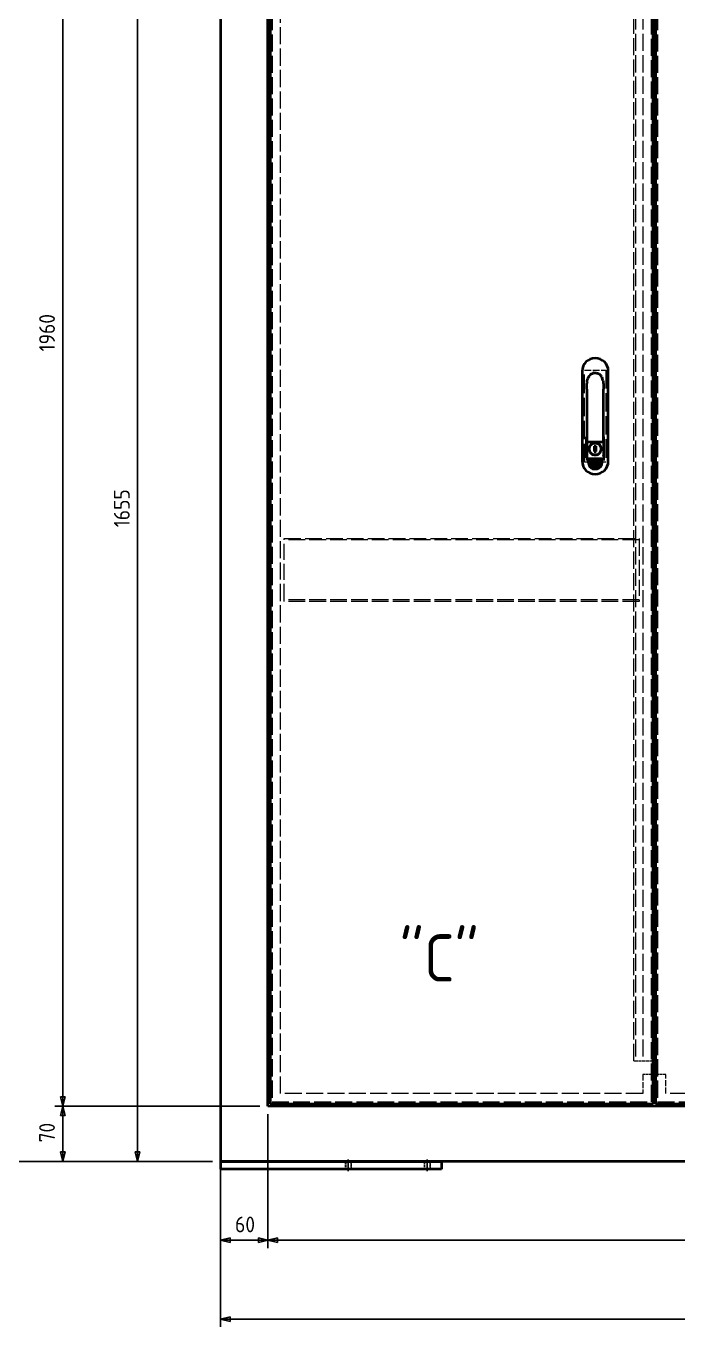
# Model space of a CAD drawing. Header units: millimetres. Extents: x 0 to 8410, y 0 to 5940.
# Drawn here: x 1661 to 2488, y 1426 to 3075 of the extents above; entities that cross this region are included whole.
import ezdxf

# ---------------------------------------------------------------- set-up
doc = ezdxf.new("R2010")
doc.units = ezdxf.units.MM
doc.header["$LTSCALE"] = 10
doc.linetypes.add('CHAIN', pattern=[0.3543, 0.2362, -0.0295, 0.0591, -0.0295])
doc.linetypes.add('DASHED', pattern=[0.2067, 0.1654, -0.0413])
doc.layers.get('0').update_dxf_attribs({"color": 3, "lineweight": 25})
for name, color, linetype, lineweight in [('가려진 것(ISO)', 2, 'DASHED', 18), ('가시적인 것(ISO)', 3, 'Continuous', 40), ('기호(ISO)', 5, 'Continuous', 25), ('중심선(ISO)', 1, 'Continuous', 25), ('치수(ISO)', 2, 'Continuous', 25)]:
    doc.layers.add(name, color=color, linetype=linetype, lineweight=lineweight)
doc.styles.add('문자 텍스트_PSTEK_POSCO', font='isocp.shx')
doc.styles.add('치수 텍스트_PSTEK_POSCO', font='isocp.shx')
doc.dimstyles.new('치수_PSTEK_POSCO', dxfattribs={"dimscale": 10, "dimtxt": 2, "dimasz": 1.2, "dimexe": 1, "dimexo": 1, "dimgap": 1, "dimtad": 1, "dimrnd": 1e-08, "dimdsep": 46, "dimtxsty": '치수 텍스트_PSTEK_POSCO', "dimblk": 'Filled-2', "dimcen": 0.09, "dimdle": 10, "dimclrd": 7, "dimclre": 7, "dimclrt": 2, "dimadec": 1, "dimazin": 2, "dimtfac": 1, "dimtmove": 0, "dimatfit": 3, "dimfxl": 0, "dimtolj": 1, "dimlwd": -1, "dimlwe": -1, "dimarcsym": 0})

# ---------------------------------------------------------------- blocks, each defined once
blk = doc.blocks.new('Filled-2')
at = {"color": 0}
for p, q in [((0, 0), (-1, 0.25)), ((-1, 0.25), (-1, -0.25)), ((-1, 0), (0, 0)), ((-1, -0.25), (0, 0))]:
    blk.add_line(p, q, dxfattribs=at)
at = {"color": 0, "flags": 128}
blk.add_lwpolyline([(-1, -0.25), (0, 0)], dxfattribs=at)
at = {"color": 0}
blk.add_solid([(-1, -0.25), (0, 0), (-1, 0.25), (-1, -0.25)], dxfattribs=at)
blk = doc.blocks.new('*D23')
at = {"layer": 'Defpoints', "color": 0}
for p in [(1968.1, 1705.7), (1908.1, 1635.7), (1968.1, 1535.7)]:
    blk.add_point(p, dxfattribs=at)
at = {"layer": '치수(ISO)', "color": 7}
for p, q in [((1968.1, 1695.7), (1968.1, 1525.7)), ((1908.1, 1625.7), (1908.1, 1525.7)), ((1920.1, 1535.7), (1956.1, 1535.7))]:
    blk.add_line(p, q, dxfattribs=at)
at = {"layer": '치수(ISO)', "color": 7, "xscale": 12.00000047683716, "yscale": 12.00000047683716, "zscale": 12.00000047683716, "rotation": 180}
blk.add_blockref('Filled-2', (1908.1, 1535.7), dxfattribs=at)
at = {"layer": '치수(ISO)', "color": 7, "xscale": 12.00000047683716, "yscale": 12.00000047683716, "zscale": 12.00000047683716}
blk.add_blockref('Filled-2', (1968.1, 1535.7), dxfattribs=at)
at = {"layer": '치수(ISO)', "color": 2, "insert": (1926.5, 1555.7), "char_height": 20, "attachment_point": 4, "style": '치수 텍스트_PSTEK_POSCO'}
blk.add_mtext('\\A1;60', dxfattribs=at)
blk = doc.blocks.new('*D24')
at = {"layer": 'Defpoints', "color": 0}
for p in [(1968.1, 1705.7), (3148.1, 1705.7), (1968.1, 1535.7)]:
    blk.add_point(p, dxfattribs=at)
at = {"layer": '치수(ISO)', "color": 7}
for p, q in [((1968.1, 1695.7), (1968.1, 1525.7)), ((3148.1, 1695.7), (3148.1, 1525.7)), ((3136.1, 1535.7), (1980.1, 1535.7))]:
    blk.add_line(p, q, dxfattribs=at)
at = {"layer": '치수(ISO)', "color": 7, "xscale": 12.00000047683716, "yscale": 12.00000047683716, "zscale": 12.00000047683716, "rotation": 180}
blk.add_blockref('Filled-2', (1968.1, 1535.7), dxfattribs=at)
at = {"layer": '치수(ISO)', "color": 7, "xscale": 12.00000047683716, "yscale": 12.00000047683716, "zscale": 12.00000047683716}
blk.add_blockref('Filled-2', (3148.1, 1535.7), dxfattribs=at)
at = {"layer": '치수(ISO)', "color": 2, "insert": (2537.1, 1555.7), "char_height": 20, "attachment_point": 4, "style": '치수 텍스트_PSTEK_POSCO'}
blk.add_mtext('\\A1;1180', dxfattribs=at)
blk = doc.blocks.new('*D25')
at = {"layer": 'Defpoints', "color": 0}
for p in [(1908.1, 1635.7), (3208.1, 1635.7), (1908.1, 1435.7)]:
    blk.add_point(p, dxfattribs=at)
at = {"layer": '치수(ISO)', "color": 7}
for p, q in [((1908.1, 1625.7), (1908.1, 1425.7)), ((3208.1, 1625.7), (3208.1, 1425.7)), ((3196.1, 1435.7), (1920.1, 1435.7))]:
    blk.add_line(p, q, dxfattribs=at)
at = {"layer": '치수(ISO)', "color": 7, "xscale": 12.00000047683716, "yscale": 12.00000047683716, "zscale": 12.00000047683716, "rotation": 180}
blk.add_blockref('Filled-2', (1908.1, 1435.7), dxfattribs=at)
at = {"layer": '치수(ISO)', "color": 7, "xscale": 12.00000047683716, "yscale": 12.00000047683716, "zscale": 12.00000047683716}
blk.add_blockref('Filled-2', (3208.1, 1435.7), dxfattribs=at)
at = {"layer": '치수(ISO)', "color": 2, "insert": (2535.1, 1455.7), "char_height": 20, "attachment_point": 4, "style": '치수 텍스트_PSTEK_POSCO'}
blk.add_mtext('\\A1;1300', dxfattribs=at)
blk = doc.blocks.new('*D26')
at = {"layer": 'Defpoints', "color": 0}
for p in [(1708.1, 1705.7), (1968.1, 1705.7), (1908.1, 1635.7)]:
    blk.add_point(p, dxfattribs=at)
at = {"layer": '치수(ISO)', "color": 7}
for p, q in [((1958.1, 1705.7), (1698.1, 1705.7)), ((1708.1, 1647.7), (1708.1, 1693.7)), ((1898.1, 1635.7), (1698.1, 1635.7))]:
    blk.add_line(p, q, dxfattribs=at)
at = {"layer": '치수(ISO)', "color": 7, "xscale": 12.00000047683716, "yscale": 12.00000047683716, "zscale": 12.00000047683716}
for p, rotation in [((1708.1, 1705.7), 90), ((1708.1, 1635.7), 270)]:
    blk.add_blockref('Filled-2', p, dxfattribs=dict(at, rotation=rotation))
at = {"layer": '치수(ISO)', "color": 2, "insert": (1688.1, 1659.7), "char_height": 20, "attachment_point": 4, "rotation": 90, "style": '치수 텍스트_PSTEK_POSCO'}
blk.add_mtext('\\A1;70', dxfattribs=at)
blk = doc.blocks.new('*D27')
at = {"layer": 'Defpoints', "color": 0}
for p in [(1708.1, 3665.7), (1968.1, 3665.7), (1968.1, 1705.7)]:
    blk.add_point(p, dxfattribs=at)
at = {"layer": '치수(ISO)', "color": 7}
for p, q in [((1958.1, 3665.7), (1698.1, 3665.7)), ((1708.1, 1717.7), (1708.1, 3653.7)), ((1958.1, 1705.7), (1698.1, 1705.7))]:
    blk.add_line(p, q, dxfattribs=at)
at = {"layer": '치수(ISO)', "color": 7, "xscale": 12.00000047683716, "yscale": 12.00000047683716, "zscale": 12.00000047683716}
for p, rotation in [((1708.1, 3665.7), 90), ((1708.1, 1705.7), 270)]:
    blk.add_blockref('Filled-2', p, dxfattribs=dict(at, rotation=rotation))
at = {"layer": '치수(ISO)', "color": 2, "insert": (1688.1, 2662.7), "char_height": 20, "attachment_point": 4, "rotation": 90, "style": '치수 텍스트_PSTEK_POSCO'}
blk.add_mtext('\\A1;1960', dxfattribs=at)
blk = doc.blocks.new('*D28')
at = {"layer": 'Defpoints', "color": 0}
for p in [(1908.1, 3735.7), (1608.1, 1635.7), (1908.1, 1635.7)]:
    blk.add_point(p, dxfattribs=at)
at = {"layer": '치수(ISO)', "color": 7}
for p, q in [((1898.1, 3735.7), (1598.1, 3735.7)), ((1608.1, 3723.7), (1608.1, 1647.7)), ((1898.1, 1635.7), (1598.1, 1635.7))]:
    blk.add_line(p, q, dxfattribs=at)
at = {"layer": '치수(ISO)', "color": 7, "xscale": 12.00000047683716, "yscale": 12.00000047683716, "zscale": 12.00000047683716}
for p, rotation in [((1608.1, 3735.7), 90), ((1608.1, 1635.7), 270)]:
    blk.add_blockref('Filled-2', p, dxfattribs=dict(at, rotation=rotation))
at = {"layer": '치수(ISO)', "color": 2, "insert": (1588.1, 2662.4), "char_height": 20, "attachment_point": 4, "rotation": 90, "style": '치수 텍스트_PSTEK_POSCO'}
blk.add_mtext('\\A1;2100', dxfattribs=at)
blk = doc.blocks.new('*D75')
at = {"layer": 'Defpoints', "color": 0}
for p in [(1802.9, 3290.7), (2094.6, 3290.7), (1908.1, 1635.7)]:
    blk.add_point(p, dxfattribs=at)
at = {"layer": '치수(ISO)', "color": 7}
for p, q in [((2084.6, 3290.7), (1792.9, 3290.7)), ((1802.9, 1647.7), (1802.9, 3278.7)), ((1898.1, 1635.7), (1792.9, 1635.7))]:
    blk.add_line(p, q, dxfattribs=at)
at = {"layer": '치수(ISO)', "color": 7, "xscale": 12.00000047683716, "yscale": 12.00000047683716, "zscale": 12.00000047683716}
for p, rotation in [((1802.9, 3290.7), 90), ((1802.9, 1635.7), 270)]:
    blk.add_blockref('Filled-2', p, dxfattribs=dict(at, rotation=rotation))
at = {"layer": '치수(ISO)', "color": 2, "insert": (1782.9, 2439.8), "char_height": 20, "attachment_point": 4, "rotation": 90, "style": '치수 텍스트_PSTEK_POSCO'}
blk.add_mtext('\\A1;1655', dxfattribs=at)

msp = doc.modelspace()

# ---------------------------------------------------------------- linework, layer by layer
at = {"layer": '가려진 것(ISO)', "ltscale": 13.098694}
for p, q in [((1973.4107, 3660.3931), (1973.4107, 1710.9931)), ((2454.3107, 1710.9931), (2454.3107, 3660.3931)), ((2461.9107, 3660.3931), (2461.9107, 1710.9931))]:
    msp.add_line(p, q, dxfattribs=at)
at = {"layer": '가려진 것(ISO)', "ltscale": 13.137363}
msp.add_line((1984.1107, 1721.6931), (1984.1107, 3649.6931), dxfattribs=at)
at = {"layer": '가려진 것(ISO)', "ltscale": 13.126441}
for p, q in [((2431.9107, 1763.1931), (2431.9107, 3608.1931)), ((2434.2107, 3608.1931), (2434.2107, 1763.1931)), ((2443.6107, 3608.1931), (2443.6107, 1763.1931))]:
    msp.add_line(p, q, dxfattribs=at)
at = {"layer": '가려진 것(ISO)', "ltscale": 14.150944}
for p, q in [((2369.6107, 2522.1931), (2369.6107, 2639.1931)), ((2396.6107, 2639.1931), (2396.6107, 2522.1931))]:
    msp.add_line(p, q, dxfattribs=at)
at = {"layer": '가려진 것(ISO)', "ltscale": 5.142581}
for p, q in [((2369.6107, 2639.1931), (2396.6107, 2639.1931)), ((2396.6107, 2522.1931), (2369.6107, 2522.1931))]:
    msp.add_line(p, q, dxfattribs=at)
at = {"layer": '가려진 것(ISO)', "ltscale": 12.806284}
for p, q in [((1988.8607, 2425.6931), (2438.8607, 2425.6931)), ((2438.8607, 2423.6931), (1988.8607, 2423.6931)), ((2438.8607, 2347.6931), (1988.8607, 2347.6931)), ((2438.8607, 2345.6931), (1988.8607, 2345.6931))]:
    msp.add_line(p, q, dxfattribs=at)
at = {"layer": '가려진 것(ISO)', "ltscale": 0.380839}
for p, q in [((1988.8607, 2423.6931), (1988.8607, 2425.6931)), ((2438.8607, 2425.6931), (2438.8607, 2423.6931)), ((1988.8607, 2345.6931), (1988.8607, 2347.6931)), ((2438.8607, 2347.6931), (2438.8607, 2345.6931))]:
    msp.add_line(p, q, dxfattribs=at)
at = {"layer": '가려진 것(ISO)', "ltscale": 12.256087}
for p, q in [((1988.8607, 2347.6931), (1988.8607, 2423.6931)), ((2438.8607, 2423.6931), (2438.8607, 2347.6931))]:
    msp.add_line(p, q, dxfattribs=at)
at = {"layer": '가려진 것(ISO)', "ltscale": 0.43798}
for p, q in [((2431.9107, 1763.1931), (2434.2107, 1763.1931)), ((2456.6107, 1763.1931), (2454.3107, 1763.1931)), ((2461.9107, 1763.1931), (2459.6107, 1763.1931)), ((2454.3107, 1745.6931), (2456.6107, 1745.6931)), ((2459.6107, 1745.6931), (2461.9107, 1745.6931))]:
    msp.add_line(p, q, dxfattribs=at)
at = {"layer": '가려진 것(ISO)', "ltscale": 1.790315}
msp.add_line((2434.2107, 1763.1931), (2443.6107, 1763.1931), dxfattribs=at)
at = {"layer": '가려진 것(ISO)', "ltscale": 2.037925}
for p, q in [((2443.6107, 1763.1931), (2454.3107, 1763.1931)), ((2454.3107, 1745.6931), (2443.6107, 1745.6931)), ((2472.6107, 1745.6931), (2461.9107, 1745.6931))]:
    msp.add_line(p, q, dxfattribs=at)
at = {"layer": '가려진 것(ISO)', "ltscale": 4.571172}
for p, q in [((2443.6107, 1745.6931), (2443.6107, 1721.6931)), ((2472.6107, 1721.6931), (2472.6107, 1745.6931))]:
    msp.add_line(p, q, dxfattribs=at)
at = {"layer": '가려진 것(ISO)', "ltscale": 13.076638}
msp.add_line((2443.6107, 1721.6931), (1984.1107, 1721.6931), dxfattribs=at)
at = {"layer": '가려진 것(ISO)', "ltscale": 13.294227}
msp.add_line((3132.1107, 1721.6931), (2472.6107, 1721.6931), dxfattribs=at)
at = {"layer": '가려진 것(ISO)', "ltscale": 12.925335}
msp.add_line((1973.4107, 1710.9931), (2454.3107, 1710.9931), dxfattribs=at)
at = {"layer": '가려진 것(ISO)', "ltscale": 13.176584}
msp.add_line((2461.9107, 1710.9931), (3142.8107, 1710.9931), dxfattribs=at)
at = {"layer": '가려진 것(ISO)', "ltscale": 1.904597}
for p, q in [((2066.1107, 1635.6931), (2066.1107, 1625.6931)), ((2066.7872, 1635.6931), (2066.7872, 1625.6931)), ((2073.4342, 1635.6931), (2073.4342, 1625.6931)), ((2074.1107, 1625.6931), (2074.1107, 1635.6931)), ((2166.1107, 1635.6931), (2166.1107, 1625.6931)), ((2166.7872, 1635.6931), (2166.7872, 1625.6931)), ((2173.4342, 1635.6931), (2173.4342, 1625.6931)), ((2174.1107, 1625.6931), (2174.1107, 1635.6931))]:
    msp.add_line(p, q, dxfattribs=at)
at = {"layer": '가시적인 것(ISO)'}
for p, q in [((1908.1107, 3735.6931), (1908.1107, 1635.6931)), ((1968.1107, 1705.6931), (1968.1107, 3665.6931)), ((1971.1107, 3662.6931), (1971.1107, 1708.6931)), ((2456.6107, 1708.6931), (2456.6107, 3662.6931)), ((2459.6107, 3662.6931), (2459.6107, 1708.6931)), ((2366.5107, 2637.6931), (2366.5107, 2523.6931)), ((2399.7107, 2523.6931), (2399.7107, 2637.6931)), ((2372.6107, 2614.8931), (2372.6107, 2621.1477)), ((2372.6107, 2614.8931), (2372.6107, 2549.6931)), ((2393.6107, 2621.1477), (2393.6107, 2614.8931)), ((2393.6107, 2549.6931), (2393.6107, 2614.8931)), ((2372.4243, 2554.7263), (2372.2583, 2554.6931)), ((2372.2583, 2527.8941), (2372.2583, 2554.6931)), ((2372.2583, 2548.1931), (2374.1107, 2548.1931)), ((2372.2583, 2548.1477), (2373.1109, 2548.1477)), ((2372.6107, 2547.6478), (2372.6107, 2530.7633)), ((2374.1107, 2548.1931), (2374.5562, 2548.1931)), ((2374.5562, 2548.1931), (2391.6652, 2548.1931)), ((2376.0396, 2541.6931), (2375.775, 2541.6931)), ((2380.6107, 2546.5288), (2380.6107, 2546.2641)), ((2381.8107, 2542.6931), (2381.8107, 2535.6931)), ((2384.4107, 2542.6931), (2381.8107, 2542.6931)), ((2384.4107, 2535.6931), (2384.4107, 2542.6931)), ((2385.6107, 2546.2641), (2385.6107, 2546.5288)), ((2390.4464, 2541.6931), (2390.1818, 2541.6931)), ((2391.6652, 2548.1931), (2392.1107, 2548.1931)), ((2392.1107, 2548.1931), (2393.9631, 2548.1931)), ((2393.1105, 2548.1477), (2393.9631, 2548.1477)), ((2393.6107, 2547.6478), (2393.6107, 2530.7633)), ((2393.9631, 2554.6931), (2393.7971, 2554.7263)), ((2393.9631, 2527.8941), (2393.9631, 2554.6931)), ((2372.7528, 2530.2629), (2372.2583, 2530.2629)), ((2372.7681, 2527.2431), (2372.7527, 2527.2431)), ((2372.7681, 2524.4145), (2372.7681, 2529.2104)), ((2374.4283, 2525.3114), (2374.4059, 2522.1931)), ((2374.4211, 2525.7861), (2391.8004, 2525.7861)), ((2374.4211, 2525.3114), (2391.8004, 2525.3114)), ((2374.8371, 2527.2431), (2374.8369, 2527.2431)), ((2375.1991, 2524.4415), (2375.1577, 2524.5415)), ((2375.3382, 2524.8114), (2375.3916, 2524.8114)), ((2375.3916, 2524.8114), (2390.8298, 2524.8114)), ((2375.4294, 2524.3114), (2375.3939, 2524.3114)), ((2390.8031, 2526.7931), (2375.4183, 2526.7931)), ((2375.4294, 2524.3114), (2390.792, 2524.3114)), ((2375.4294, 2524.3114), (2375.4294, 2524.3114)), ((2375.7507, 2536.7105), (2376.0335, 2536.7105)), ((2380.6282, 2532.1159), (2380.6282, 2531.833)), ((2381.8107, 2535.6931), (2384.4107, 2535.6931)), ((2385.6107, 2531.8574), (2385.6107, 2532.122)), ((2390.1818, 2536.6931), (2390.4464, 2536.6931)), ((2390.8275, 2524.3114), (2390.792, 2524.3114)), ((2390.792, 2524.3114), (2390.792, 2524.3114)), ((2390.8298, 2524.8114), (2390.8299, 2524.8114)), ((2390.8299, 2524.8114), (2390.8832, 2524.8114)), ((2391.0637, 2524.5415), (2391.0223, 2524.4415)), ((2391.3845, 2527.2431), (2391.3844, 2527.2431)), ((2391.8155, 2522.1931), (2391.7931, 2525.3114)), ((2393.4533, 2529.2104), (2393.4533, 2524.4145)), ((2393.4687, 2527.2431), (2393.4533, 2527.2431)), ((2393.9631, 2530.2629), (2393.4686, 2530.2629)), ((2375.6133, 2523.4415), (2375.5719, 2523.5415)), ((2375.7525, 2523.8114), (2375.8058, 2523.8114)), ((2375.8058, 2523.8114), (2390.4156, 2523.8114)), ((2375.8436, 2523.3114), (2375.8081, 2523.3114)), ((2375.8436, 2523.3114), (2390.3778, 2523.3114)), ((2375.8436, 2523.3114), (2375.8436, 2523.3114)), ((2376.0275, 2522.4415), (2375.9861, 2522.5415)), ((2376.1667, 2522.8114), (2376.22, 2522.8114)), ((2376.22, 2522.8114), (2390.0014, 2522.8114)), ((2376.2578, 2522.3114), (2376.2224, 2522.3114)), ((2376.2578, 2522.3114), (2389.9636, 2522.3114)), ((2376.2578, 2522.3114), (2376.2578, 2522.3114)), ((2376.4417, 2521.4415), (2376.4003, 2521.5415)), ((2376.5809, 2521.8114), (2376.6342, 2521.8114)), ((2376.6342, 2521.8114), (2381.1107, 2521.8114)), ((2376.672, 2521.3114), (2376.6366, 2521.3114)), ((2376.6721, 2521.3114), (2376.672, 2521.3114)), ((2376.6721, 2521.3114), (2381.3329, 2521.3114)), ((2376.8559, 2520.4415), (2376.8145, 2520.5415)), ((2376.9951, 2520.8114), (2377.0484, 2520.8114)), ((2377.0484, 2520.8114), (2381.5551, 2520.8114)), ((2377.0862, 2520.3114), (2377.0508, 2520.3114)), ((2377.0863, 2520.3114), (2377.0862, 2520.3114)), ((2377.0863, 2520.3114), (2381.7774, 2520.3114)), ((2377.2702, 2519.4415), (2377.2287, 2519.5415)), ((2377.4093, 2519.8114), (2377.4626, 2519.8114)), ((2377.4626, 2519.8114), (2381.9996, 2519.8114)), ((2377.5004, 2519.3114), (2377.465, 2519.3114)), ((2377.5005, 2519.3114), (2377.5004, 2519.3114)), ((2377.5005, 2519.3114), (2382.2218, 2519.3114)), ((2377.6841, 2518.4422), (2377.6427, 2518.5422)), ((2377.8232, 2518.8121), (2377.8766, 2518.8121)), ((2377.8766, 2518.8121), (2382.4437, 2518.8121)), ((2377.9144, 2518.3121), (2377.8789, 2518.3121)), ((2377.9144, 2518.3121), (2382.6659, 2518.3121)), ((2377.9144, 2518.3121), (2377.9144, 2518.3121)), ((2378.0983, 2517.4422), (2378.0549, 2517.5469)), ((2382.8566, 2517.8172), (2378.2347, 2517.8172)), ((2378.3286, 2517.3121), (2378.2931, 2517.3121)), ((2378.3286, 2517.3121), (2383.1105, 2517.312)), ((2378.3286, 2517.3121), (2378.3286, 2517.3121)), ((2378.5125, 2516.4422), (2378.4711, 2516.5422)), ((2378.6517, 2516.8121), (2378.705, 2516.8121)), ((2378.705, 2516.8121), (2387.5164, 2516.8121)), ((2378.7428, 2516.3121), (2378.7074, 2516.3121)), ((2378.7428, 2516.3121), (2387.4786, 2516.3121)), ((2378.7428, 2516.3121), (2378.7428, 2516.3121)), ((2378.9267, 2515.4422), (2378.8853, 2515.5422)), ((2379.0659, 2515.8121), (2379.1192, 2515.8121)), ((2379.1192, 2515.8121), (2387.1022, 2515.8121)), ((2379.157, 2515.3121), (2379.1216, 2515.3121)), ((2379.157, 2515.3121), (2387.0644, 2515.3121)), ((2379.157, 2515.3121), (2379.157, 2515.3121)), ((2379.3335, 2514.4602), (2379.2995, 2514.5422)), ((2379.4801, 2514.8121), (2379.5347, 2514.8121)), ((2379.5657, 2514.3301), (2379.5283, 2514.3301)), ((2379.5347, 2514.8121), (2386.6867, 2514.8121)), ((2379.5657, 2514.3301), (2386.6557, 2514.3301)), ((2379.5657, 2514.3301), (2379.5657, 2514.3301)), ((2380.446, 2513.8301), (2385.7754, 2513.8301)), ((2381.1107, 2521.8114), (2381.3329, 2521.3114)), ((2385.1107, 2521.8114), (2381.1107, 2521.8114)), ((2381.5259, 2520.8114), (2381.3036, 2521.3114)), ((2381.3329, 2521.3114), (2381.5551, 2520.8114)), ((2381.5551, 2520.8114), (2381.7774, 2520.3114)), ((2381.9703, 2519.8114), (2381.7481, 2520.3114)), ((2381.7774, 2520.3114), (2381.9996, 2519.8114)), ((2381.9996, 2519.8114), (2382.2218, 2519.3114)), ((2382.4144, 2518.8121), (2382.1925, 2519.3114)), ((2382.2218, 2519.3114), (2382.4437, 2518.8121)), ((2382.4437, 2518.8121), (2382.6659, 2518.3121)), ((2382.8566, 2517.8172), (2382.6367, 2518.3121)), ((2382.6659, 2518.3121), (2382.8874, 2517.8138)), ((2382.8874, 2517.8138), (2382.8566, 2517.8172)), ((2382.8882, 2517.8121), (2382.8874, 2517.8138)), ((2382.8882, 2517.8121), (2383.1104, 2517.3121)), ((2383.1107, 2517.2455), (2383.0811, 2517.3121)), ((2383.1403, 2517.3121), (2383.1107, 2517.2455)), ((2383.1107, 2517.312), (2383.111, 2517.312)), ((2383.1107, 2517.2455), (2383.1107, 2517.3114)), ((2383.1109, 2517.3118), (2383.111, 2517.3121)), ((2383.3332, 2517.8121), (2383.111, 2517.3121)), ((2383.111, 2517.312), (2387.8928, 2517.3121)), ((2383.111, 2517.3121), (2383.111, 2517.3121)), ((2383.3332, 2517.8121), (2383.334, 2517.8138)), ((2383.334, 2517.8138), (2383.5555, 2518.3121)), ((2383.334, 2517.8138), (2383.3648, 2517.8172)), ((2383.5847, 2518.3121), (2383.3648, 2517.8172)), ((2387.9867, 2517.8172), (2383.3648, 2517.8172)), ((2383.7777, 2518.8121), (2383.5555, 2518.3121)), ((2383.5555, 2518.3121), (2388.307, 2518.3121)), ((2383.7777, 2518.8121), (2383.9996, 2519.3114)), ((2383.7777, 2518.8121), (2388.3448, 2518.8121)), ((2384.0289, 2519.3114), (2383.807, 2518.8121)), ((2384.2218, 2519.8114), (2383.9996, 2519.3114)), ((2383.9996, 2519.3114), (2388.7209, 2519.3114)), ((2384.2218, 2519.8114), (2384.444, 2520.3114)), ((2384.2218, 2519.8114), (2388.7588, 2519.8114)), ((2384.4733, 2520.3114), (2384.2511, 2519.8114)), ((2384.6663, 2520.8114), (2384.444, 2520.3114)), ((2384.444, 2520.3114), (2389.1351, 2520.3114)), ((2384.6663, 2520.8114), (2384.8885, 2521.3114)), ((2384.6663, 2520.8114), (2389.173, 2520.8114)), ((2384.9178, 2521.3114), (2384.6955, 2520.8114)), ((2385.1107, 2521.8114), (2384.8885, 2521.3114)), ((2384.8885, 2521.3114), (2389.5493, 2521.3114)), ((2385.1107, 2521.8114), (2389.5872, 2521.8114)), ((2386.6931, 2514.3301), (2386.6557, 2514.3301)), ((2386.6557, 2514.3301), (2386.6557, 2514.3301)), ((2386.6867, 2514.8121), (2386.7413, 2514.8121)), ((2386.9219, 2514.5422), (2386.8879, 2514.4602)), ((2387.0998, 2515.3121), (2387.0644, 2515.3121)), ((2387.0644, 2515.3121), (2387.0644, 2515.3121)), ((2387.1022, 2515.8121), (2387.1555, 2515.8121)), ((2387.1022, 2515.8121), (2387.1022, 2515.8121)), ((2387.3361, 2515.5422), (2387.2947, 2515.4422)), ((2387.5141, 2516.3121), (2387.4786, 2516.3121)), ((2387.4786, 2516.3121), (2387.4786, 2516.3121)), ((2387.5164, 2516.8121), (2387.5697, 2516.8121)), ((2387.5164, 2516.8121), (2387.5164, 2516.8121)), ((2387.7503, 2516.5422), (2387.7089, 2516.4422)), ((2387.9283, 2517.3121), (2387.8928, 2517.3121)), ((2387.8928, 2517.3121), (2387.8928, 2517.3121)), ((2388.1665, 2517.5469), (2388.1231, 2517.4422)), ((2388.3425, 2518.3121), (2388.307, 2518.3121)), ((2388.307, 2518.3121), (2388.307, 2518.3121)), ((2388.3448, 2518.8121), (2388.3449, 2518.8121)), ((2388.3449, 2518.8121), (2388.3982, 2518.8121)), ((2388.5788, 2518.5422), (2388.5373, 2518.4422)), ((2388.7564, 2519.3114), (2388.7209, 2519.3114)), ((2388.7209, 2519.3114), (2388.7209, 2519.3114)), ((2388.7588, 2519.8114), (2388.8121, 2519.8114)), ((2388.7588, 2519.8114), (2388.7588, 2519.8114)), ((2388.9927, 2519.5415), (2388.9513, 2519.4415)), ((2389.1706, 2520.3114), (2389.1351, 2520.3114)), ((2389.1351, 2520.3114), (2389.1351, 2520.3114)), ((2389.173, 2520.8114), (2389.2263, 2520.8114)), ((2389.173, 2520.8114), (2389.173, 2520.8114)), ((2389.4069, 2520.5415), (2389.3655, 2520.4415)), ((2389.5494, 2521.3114), (2389.5493, 2521.3114)), ((2389.5848, 2521.3114), (2389.5494, 2521.3114)), ((2389.5872, 2521.8114), (2389.6405, 2521.8114)), ((2389.5872, 2521.8114), (2389.5872, 2521.8114)), ((2389.8211, 2521.5415), (2389.7797, 2521.4415)), ((2389.999, 2522.3114), (2389.9636, 2522.3114)), ((2389.9636, 2522.3114), (2389.9636, 2522.3114)), ((2390.0014, 2522.8114), (2390.0547, 2522.8114)), ((2390.0014, 2522.8114), (2390.0014, 2522.8114)), ((2390.2353, 2522.5415), (2390.1939, 2522.4415)), ((2390.4133, 2523.3114), (2390.3778, 2523.3114)), ((2390.3778, 2523.3114), (2390.3778, 2523.3114)), ((2390.4156, 2523.8114), (2390.4689, 2523.8114)), ((2390.4156, 2523.8114), (2390.4156, 2523.8114)), ((2390.6495, 2523.5415), (2390.6081, 2523.4415)), ((2456.6107, 1763.1931), (2459.6107, 1763.1931)), ((2459.6107, 1753.3931), (2456.6107, 1753.3931)), ((2456.6107, 1751.0931), (2459.6107, 1751.0931)), ((3148.1107, 1705.6931), (1968.1107, 1705.6931)), ((1971.1107, 1708.6931), (2456.6107, 1708.6931)), ((2459.6107, 1708.6931), (3145.1107, 1708.6931)), ((3208.1107, 1635.6931), (1908.1107, 1635.6931)), ((1908.1107, 1635.6931), (2188.1107, 1635.6931)), ((1908.1107, 1635.6931), (1908.1107, 1625.6931)), ((2188.1107, 1635.6931), (2188.1107, 1625.6931)), ((2188.1107, 1625.6931), (1908.1107, 1625.6931))]:
    msp.add_line(p, q, dxfattribs=at)
msp.add_circle((2383.1107, 2539.1931), 7.5, dxfattribs=at)
for centre, radius, start, end in [((2383.1107, 2637.6931), 16.6, 0, 180), ((2374.1107, 2549.6931), 1.5, 180, 270), ((2383.1107, 2539.1931), 7.6872, 161.0212559, 198.8412321), ((2383.1107, 2539.1931), 7.75, 108.8190634, 161.1809366), ((2383.1107, 2539.1931), 7.6872, 71.0212559, 108.9787441), ((2383.1107, 2539.1931), 7.75, 18.8190634, 71.1809366), ((2383.1107, 2539.1931), 7.6872, 341.0212559, 18.9787441), ((2392.1107, 2549.6931), 1.5, 270, 0), ((2383.1107, 2539.1931), 7.7675, 198.6392661, 251.3607339), ((2383.1107, 2539.1931), 7.6872, 251.1587679, 288.9787441), ((2383.1107, 2539.1931), 7.75, 288.8190634, 341.1809366), ((2383.1107, 2523.6931), 16.6, 180, 0)]:
    msp.add_arc(centre, radius, start, end, dxfattribs=at)
for centre, major_axis, ratio, start_param, end_param in [((2375.0999, 2628.5216), (-0.9216, 0.3881), 0.933657257, 6.283085364, 6.283256212), ((2377.0656, 2630.2222), (-1.7276, 1.0079), 0.104073564, 6.283152194, 6.283160455), ((2389.1563, 2630.2218), (1.7271, 1.0083), 0.104073602, 6.283178346, 6.283189385), ((2373.6884, 2622.8647), (-0.9959, 0.0904), 0.942377909, 0.000028783, 0.000156297), ((2392.533, 2622.8646), (0.9959, 0.0903), 0.942379376, 6.283122685, 6.283263464), ((2372.9242, 2554.7262), (-0.5, 0), 0.003490673, 5.390172713, 6.265732015), ((2373.111, 2547.6477), (-0.4854, 0.1213), 0.99935282, 4.957430357, 6.527922133), ((2393.1104, 2547.6477), (0.4854, 0.1213), 0.99935282, 6.038448482, 7.608940257), ((2393.2972, 2554.7262), (-0.5, 0), 0.003490673, 3.159045946, 4.034605248), ((2372.7584, 2527.9016), (-0.0134, -0.6585), 0.759189934, 4.739206196, 6.298644403), ((2373.111, 2530.763), (0.4476, -0.2237), 0.9992388, 3.604813913, 4.358166207), ((2374.4211, 2525.5487), (0, -0.2374), 0.034920769, 5.189113443, 6.283185307), ((2374.421, 2525.5485), (0, 0.2375), 0.034888172, 6.283102594, 7.220347882), ((2375.4317, 2525.7047), (-0.0858, 1.0856), 0.918226077, 6.21071156, 7.706629911), ((2375.3454, 2524.6114), (-0.1721, 0.1121), 0.962303708, 5.307352655, 7.235103284), ((2375.3868, 2524.5114), (0.1721, -0.1121), 0.962303708, 4.093510631, 5.307352655), ((2375.4105, 2524.5614), (0.0189, -0.25), 0.034604187, 6.28056279, 6.280609018), ((2375.4294, 2524.5114), (0, -0.2), 0.985196885, 6.282916473, 6.283185901), ((2390.792, 2524.5114), (0, -0.2), 0.985196922, 0.000017043, 0.000116463), ((2390.7897, 2525.7047), (0.0858, 1.0856), 0.918226077, 4.859740703, 6.355659054), ((2390.8346, 2524.5114), (-0.1721, -0.1121), 0.962303708, 0.975832652, 2.189674676), ((2390.8298, 2524.6114), (0, 0.2), 0.985196885, 6.283111945, 6.283198472), ((2390.876, 2524.6114), (0.1721, 0.1121), 0.962303708, 5.33126733, 7.259017959), ((2391.8004, 2525.5485), (0, 0.2375), 0.034885505, 5.346024309, 6.283267628), ((2391.8004, 2525.5487), (0, -0.2374), 0.034920769, 0, 1.094081251), ((2393.463, 2527.9016), (0.0134, -0.6585), 0.759189934, 6.267726211, 7.827164418), ((2393.1104, 2530.763), (-0.4476, -0.2237), 0.9992388, 1.925030297, 2.678371394), ((2383.1107, 2522.1307), (0, -8.7052), 0.999974361, 4.705228158, 5.977124903), ((2375.7596, 2523.6114), (-0.1721, 0.1121), 0.962303708, 5.307352655, 7.235103284), ((2375.801, 2523.5114), (0.1721, -0.1121), 0.962303708, 4.093510631, 5.307352655), ((2375.8247, 2523.5614), (0.0189, -0.25), 0.034604187, 6.28056279, 6.280609018), ((2375.8436, 2523.5114), (0, -0.2), 0.985196885, 6.282916774, 6.283186202), ((2376.1738, 2522.6114), (-0.1721, 0.1121), 0.962303708, 5.307352655, 7.235103284), ((2376.2152, 2522.5114), (0.1721, -0.1121), 0.962303708, 4.093510631, 5.307352655), ((2376.2389, 2522.5614), (0.0189, -0.25), 0.034604187, 6.28056279, 6.280609018), ((2376.2578, 2522.5114), (0, -0.2), 0.985196885, 6.282915042, 6.283184471), ((2376.588, 2521.6114), (-0.1721, 0.1121), 0.962303708, 5.307352655, 7.235103284), ((2376.6294, 2521.5114), (0.1721, -0.1121), 0.962303708, 4.093510631, 5.307352655), ((2376.6721, 2521.5114), (0, -0.2), 0.985196885, 6.282916473, 6.283185901), ((2376.6531, 2521.5614), (0.0189, -0.25), 0.034605339, 6.280557984, 6.280604212), ((2377.0022, 2520.6114), (-0.1721, 0.1121), 0.962303708, 5.307352655, 7.235103284), ((2377.0437, 2520.5114), (0.1721, -0.1121), 0.962303708, 4.093510631, 5.307352655), ((2377.0863, 2520.5114), (0, -0.2), 0.985196885, 6.282916774, 6.283186203), ((2377.0673, 2520.5614), (0.0189, -0.25), 0.034605339, 6.280557984, 6.280604212), ((2377.4164, 2519.6114), (-0.1721, 0.1121), 0.962303708, 5.307352655, 7.235103284), ((2377.4579, 2519.5114), (0.1721, -0.1121), 0.962303708, 4.093510631, 5.307352655), ((2377.5005, 2519.5114), (0, -0.2), 0.985196885, 6.282915042, 6.283184471), ((2377.4816, 2519.5614), (0.0189, -0.25), 0.034605339, 6.280557984, 6.280604212), ((2377.8304, 2518.6121), (-0.1721, 0.1121), 0.962303708, 5.307352655, 7.235103284), ((2377.8718, 2518.5121), (0.1721, -0.1121), 0.962303708, 4.093510631, 5.307352655), ((2377.8955, 2518.5621), (0.0189, -0.25), 0.034605339, 6.280557984, 6.280604212), ((2377.9144, 2518.5121), (0, -0.2), 0.985196885, 6.282915042, 6.283184471), ((2378.2428, 2517.6165), (-0.1674, 0.1204), 0.959254905, 5.355807239, 7.280667248), ((2378.286, 2517.5121), (0.1721, -0.1121), 0.962303708, 4.093510631, 5.307352655), ((2378.3286, 2517.5121), (0, -0.2), 0.985196885, 6.282913159, 6.283182588), ((2378.6588, 2516.6121), (-0.1721, 0.1121), 0.962303708, 5.307352655, 7.235103284), ((2378.7002, 2516.5121), (0.1721, -0.1121), 0.962303708, 4.093510631, 5.307352655), ((2378.7239, 2516.5621), (0.0189, -0.25), 0.034604187, 6.28056279, 6.280609018), ((2378.7428, 2516.5121), (0, -0.2), 0.985196885, 6.282915042, 6.283184471), ((2379.073, 2515.6121), (-0.1721, 0.1121), 0.962303708, 5.307352655, 7.235103284), ((2379.1144, 2515.5121), (0.1721, -0.1121), 0.962303708, 4.093510631, 5.307352655), ((2379.1381, 2515.5621), (0.0189, -0.25), 0.034604187, 6.28056279, 6.280609018), ((2379.157, 2515.5121), (0, -0.2), 0.985196885, 6.282916774, 6.283186203), ((2379.4872, 2514.6121), (-0.1721, 0.1121), 0.962303708, 5.307352655, 7.235103284), ((2379.5212, 2514.5301), (0.1721, -0.1121), 0.962303708, 4.093510631, 5.307352655), ((2379.5657, 2514.5301), (0, -0.2), 0.985196885, 6.282886809, 6.283186296), ((2379.5502, 2514.5711), (0.0155, -0.241), 0.029477108, 6.281280947, 6.281332323), ((2383.1107, 2522.1307), (0, -8.7052), 0.999974361, 0.306060404, 1.577957149), ((2386.6557, 2514.5301), (0, -0.2), 0.985196924, 6.283184119, 6.283306865), ((2386.7002, 2514.5301), (-0.1721, -0.1121), 0.962303708, 0.975832652, 2.189674676), ((2386.7342, 2514.6121), (0.1721, 0.1121), 0.962303708, 5.33126733, 7.259017959), ((2387.0644, 2515.5121), (0, -0.2), 0.985196922, 0.000028656, 0.000128075), ((2387.107, 2515.5121), (-0.1721, -0.1121), 0.962303708, 0.975832652, 2.189674676), ((2387.1022, 2515.6121), (0, 0.2), 0.985196885, 6.28308931, 6.283175837), ((2387.1484, 2515.6121), (0.1721, 0.1121), 0.962303708, 5.33126733, 7.259017959), ((2387.4786, 2516.5121), (0, -0.2), 0.985196922, 6.283160872, 6.283260291), ((2387.5212, 2516.5121), (-0.1721, -0.1121), 0.962303708, 0.975832652, 2.189674676), ((2387.5164, 2516.6121), (0, 0.2), 0.985196885, 6.283072518, 6.283159045), ((2387.5626, 2516.6121), (0.1721, 0.1121), 0.962303708, 5.33126733, 7.259017959), ((2387.8928, 2517.5121), (0, -0.2), 0.985196922, 6.283177771, 6.283275536), ((2387.9354, 2517.5121), (-0.1721, -0.1121), 0.962303708, 0.975832652, 2.189674676), ((2387.9786, 2517.6165), (0.1674, 0.1204), 0.959254905, 5.285703366, 7.210563376), ((2388.307, 2518.5121), (0, -0.2), 0.985196922, 0.000004364, 0.000103299), ((2388.3496, 2518.5121), (-0.1721, -0.1121), 0.962303708, 0.975832652, 2.189674676), ((2388.3448, 2518.6121), (0, 0.2), 0.985196885, 6.28308931, 6.283175837), ((2388.391, 2518.6121), (0.1721, 0.1121), 0.962303708, 5.33126733, 7.259017959), ((2388.7209, 2519.5114), (0, -0.2), 0.985196922, 6.283176827, 6.283275763), ((2388.7635, 2519.5114), (-0.1721, -0.1121), 0.962303708, 0.975832652, 2.189674676), ((2388.7588, 2519.6114), (0, 0.2), 0.985196885, 6.283106101, 6.283192629), ((2388.805, 2519.6114), (0.1721, 0.1121), 0.962303708, 5.33126733, 7.259017959), ((2389.1351, 2520.5114), (0, -0.2), 0.985196922, 0.000000006, 0.000098942), ((2389.1778, 2520.5114), (-0.1721, -0.1121), 0.962303708, 0.975832652, 2.189674676), ((2389.173, 2520.6114), (0, 0.2), 0.985196885, 6.283106101, 6.283192629), ((2389.2192, 2520.6114), (0.1721, 0.1121), 0.962303708, 5.33126733, 7.259017959), ((2389.5493, 2521.5114), (0, -0.2), 0.985196922, 6.283174592, 6.283273528), ((2389.592, 2521.5114), (-0.1721, -0.1121), 0.962303708, 0.975832652, 2.189674676), ((2389.5872, 2521.6114), (0, 0.2), 0.985196885, 6.283106101, 6.283192629), ((2389.6334, 2521.6114), (0.1721, 0.1121), 0.962303708, 5.33126733, 7.259017959), ((2389.9636, 2522.5114), (0, -0.2), 0.985196922, 0.00001483, 0.000114249), ((2390.0062, 2522.5114), (-0.1721, -0.1121), 0.962303708, 0.975832652, 2.189674676), ((2390.0014, 2522.6114), (0, 0.2), 0.985196885, 6.283109023, 6.283195551), ((2390.0476, 2522.6114), (0.1721, 0.1121), 0.962303708, 5.33126733, 7.259017959), ((2390.3778, 2523.5114), (0, -0.2), 0.985196922, 6.283179125, 6.283278544), ((2390.4204, 2523.5114), (-0.1721, -0.1121), 0.962303708, 0.975832652, 2.189674676), ((2390.4156, 2523.6114), (0, 0.2), 0.985196885, 6.283089309, 6.283175837), ((2390.4618, 2523.6114), (0.1721, 0.1121), 0.962303708, 5.33126733, 7.259017959)]:
    msp.add_ellipse(centre, major_axis=major_axis, ratio=ratio, start_param=start_param, end_param=end_param, dxfattribs=at)
for points, knots in [([(2372.8042, 2623.923), (2372.7974, 2623.8747), (2372.7228, 2623.328), (2372.671, 2622.7786), (2372.6426, 2622.277)], [0.7361273309, 0.7361273309, 0.7361273309, 0.7361273309, 0.75, 0.8928762321, 0.8928762321, 0.8928762321, 0.8928762321]), ([(2378.6105, 2634.4872), (2378.5987, 2634.4804), (2378.5868, 2634.4735), (2378.5749, 2634.4665), (2378.1432, 2634.2146), (2377.7325, 2633.9267), (2377.3486, 2633.6067), (2377.3244, 2633.5866), (2377.3004, 2633.5663), (2377.2765, 2633.5459), (2376.904, 2633.2288), (2376.5574, 2632.8813), (2376.2409, 2632.5074), (2376.2137, 2632.4753), (2376.1867, 2632.4429), (2376.16, 2632.4104), (2375.9902, 2632.204), (2375.8295, 2631.9898), (2375.6786, 2631.7688)], [0.7511329745, 0.7511329745, 0.7511329745, 0.7511329745, 0.7533304714, 0.7533304714, 0.7533304714, 0.8333333333, 0.8333333333, 0.8333333333, 0.8383655492, 0.8383655492, 0.8383655492, 0.9166666667, 0.9166666667, 0.9166666667, 0.9233990544, 0.9233990544, 0.9233990544, 0.9661087634, 0.9661087634, 0.9661087634, 0.9661087634]), ([(2381.5574, 2635.558), (2381.5566, 2635.5579), (2381.5558, 2635.5577), (2381.555, 2635.5576), (2381.2391, 2635.5022), (2380.926, 2635.4297), (2380.6177, 2635.3409)], [0.58320385351, 0.58320385351, 0.58320385351, 0.58320385351, 0.58333333333, 0.58333333333, 0.58333333333, 0.63457536153, 0.63457536153, 0.63457536153, 0.63457536153]), ([(2381.5574, 2635.558), (2382.5094, 2635.7248), (2383.5015, 2635.7363), (2385.0772, 2635.498), (2385.6907, 2635.3381), (2386.2774, 2635.1176)], [0, 0, 0, 0, 0.2900028309, 0.2900028309, 0.4781483516, 0.4781483516, 0.4781483516, 0.4781483516]), ([(2386.8387, 2634.8847), (2387.7227, 2634.4823), (2388.5507, 2633.9282), (2389.8934, 2632.6722), (2390.446, 2631.9793), (2390.8834, 2631.2301)], [0, 0, 0, 0, 0.2915691174, 0.2915691174, 0.5526731085, 0.5526731085, 0.5526731085, 0.5526731085]), ([(2393.1571, 2625.3829), (2393.0857, 2625.7124), (2392.8124, 2626.836), (2392.4421, 2627.9339), (2392.133, 2628.6927)], [0.4042706742, 0.4042706742, 0.4042706742, 0.4042706742, 0.5, 0.732419538, 0.732419538, 0.732419538, 0.732419538]), ([(2393.582, 2622.2177), (2393.5541, 2622.7392), (2393.5028, 2623.2919), (2393.4285, 2623.8417), (2393.4241, 2623.8736)], [0.1014851378, 0.1014851378, 0.1014851378, 0.1014851378, 0.25, 0.2591324634, 0.2591324634, 0.2591324634, 0.2591324634]), ([(2372.7682, 2529.2104), (2372.7682, 2529.369), (2372.7672, 2529.5296), (2372.7638, 2529.8269), (2372.7612, 2529.9678), (2372.7548, 2530.2141), (2372.7509, 2530.3232), (2372.7427, 2530.4912), (2372.7378, 2530.5562), (2372.7339, 2530.5922), (2372.7334, 2530.5952), (2372.7332, 2530.5972)], [0, 0, 0, 0, 0.0475703778, 0.0475703778, 0.0941842439, 0.0941842439, 0.1403776945, 0.1403776945, 0.1849759409, 0.1849759409, 0.1973330653, 0.1973330653, 0.1973330653, 0.1973330653]), ([(2374.4137, 2525.4398), (2374.4133, 2525.4593), (2374.4124, 2525.4801), (2374.411, 2525.5232), (2374.4105, 2525.5453), (2374.4106, 2525.5673)], [-0.01321907479, -0.01321907479, -0.01321907479, -0.01321907479, -0.00661677782, -0.00661677782, -0.00000100022, -0.00000100022, -0.00000100022, -0.00000100022]), ([(2374.4106, 2525.5673), (2374.4106, 2525.5893), (2374.4112, 2525.611), (2374.4129, 2525.6522), (2374.4139, 2525.6715), (2374.4144, 2525.6892)], [-0.01317961255, -0.01317961255, -0.01317961255, -0.01317961255, -0.00656614736, -0.00656614736, 0, 0, 0, 0]), ([(2391.807, 2525.6892), (2391.8075, 2525.6716), (2391.8085, 2525.6522), (2391.8102, 2525.611), (2391.8108, 2525.5893), (2391.8108, 2525.5673)], [-0.0132213739, -0.0132213739, -0.0132213739, -0.0132213739, -0.00663716221, -0.00663716221, -0.00000235742, -0.00000235742, -0.00000235742, -0.00000235742]), ([(2391.8108, 2525.5673), (2391.8109, 2525.5453), (2391.8104, 2525.5232), (2391.809, 2525.4801), (2391.8081, 2525.4593), (2391.8077, 2525.4398)], [-0.01317929631, -0.01317929631, -0.01317929631, -0.01317929631, -0.00658516688, -0.00658516688, -0.0000004751, -0.0000004751, -0.0000004751, -0.0000004751]), ([(2393.4882, 2530.5972), (2393.4882, 2530.5972), (2393.4882, 2530.5971), (2393.488, 2530.5952), (2393.4871, 2530.5883), (2393.4843, 2530.5614), (2393.4822, 2530.5353), (2393.4769, 2530.4549), (2393.4736, 2530.3919), (2393.4671, 2530.2286), (2393.4639, 2530.1208), (2393.4585, 2529.8763), (2393.4563, 2529.7348), (2393.4538, 2529.466), (2393.4532, 2529.3376), (2393.4532, 2529.2104)], [0.0601148485, 0.0601148485, 0.0601148485, 0.0601148485, 0.0620316253, 0.0620316253, 0.0754785939, 0.0754785939, 0.0981500663, 0.0981500663, 0.1322368353, 0.1322368353, 0.1743258262, 0.1743258262, 0.2196392122, 0.2196392122, 0.2578179621, 0.2578179621, 0.2578179621, 0.2578179621]), ([(2380.2863, 2513.6303), (2380.299, 2513.6572), (2380.3118, 2513.6834), (2380.3245, 2513.7071), (2380.3372, 2513.7309), (2380.3499, 2513.7522), (2380.3629, 2513.7706), (2380.3645, 2513.7728), (2380.366, 2513.7749), (2380.3676, 2513.777), (2380.3791, 2513.7925), (2380.391, 2513.8053), (2380.4031, 2513.8143), (2380.4168, 2513.8246), (2380.4309, 2513.8301), (2380.446, 2513.8301)], [0.0000000976, 0.0000000976, 0.0000000976, 0.0000000976, 0.25, 0.25, 0.25, 0.5, 0.5, 0.5, 0.5300123542, 0.5300123542, 0.5300123542, 0.75, 0.75, 0.75, 1, 1, 1, 1]), ([(2383.1107, 2513.3911), (2383.0826, 2513.3911), (2383.0545, 2513.3912), (2382.9956, 2513.3916), (2382.9648, 2513.3918), (2382.849, 2513.3933), (2382.7646, 2513.395), (2382.3606, 2513.4069), (2382.0422, 2513.4263), (2381.2351, 2513.497), (2380.7643, 2513.5574), (2380.2956, 2513.6289), (2380.2909, 2513.6296), (2380.2863, 2513.6303)], [-0.2771401873, -0.2771401873, -0.2771401873, -0.2771401873, -0.2688784614, -0.2688784614, -0.2598127891, -0.2598127891, -0.2348395364, -0.2348395364, -0.1408775301, -0.1408775301, 0, 0, 0.0014184893, 0.0014184893, 0.0014184893, 0.0014184893]), ([(2385.9351, 2513.6303), (2385.9305, 2513.6296), (2385.9258, 2513.6289), (2385.4571, 2513.5573), (2384.9862, 2513.497), (2384.1791, 2513.4263), (2383.8607, 2513.4069), (2383.4568, 2513.395), (2383.3724, 2513.3933), (2383.2566, 2513.3918), (2383.2258, 2513.3916), (2383.1669, 2513.3912), (2383.1388, 2513.3911), (2383.1107, 2513.3911)], [-0.2843108492, -0.2843108492, -0.2843108492, -0.2843108492, -0.2828632155, -0.2828632155, -0.1390590383, -0.1390590383, -0.0431691087, -0.0431691087, -0.0176837326, -0.0176837326, -0.0084322407, -0.0084322407, -0.0000054166, -0.0000054166, -0.0000054166, -0.0000054166]), ([(2385.7754, 2513.8301), (2385.7897, 2513.8301), (2385.8034, 2513.8252), (2385.8169, 2513.8154), (2385.8304, 2513.8057), (2385.8437, 2513.7911), (2385.8569, 2513.7728), (2385.87, 2513.7546), (2385.883, 2513.7329), (2385.896, 2513.7088), (2385.909, 2513.6846), (2385.9221, 2513.6579), (2385.9351, 2513.6303)], [0, 0, 0, 0, 0.25, 0.25, 0.25, 0.5, 0.5, 0.5, 0.75, 0.75, 0.75, 1, 1, 1, 1])]:
    msp.add_open_spline(points, degree=3, knots=knots, dxfattribs=at)
for points in [[(2372.8042, 2623.923), (2373.1089, 2626.0979), (2373.7854, 2628.248), (2374.7781, 2630.203)], [(2374.1784, 2628.9097), (2374.1823, 2628.9192), (2374.1865, 2628.929), (2374.1908, 2628.9392)], [(2374.4224, 2629.4655), (2374.5005, 2629.6364), (2374.5924, 2629.8308), (2374.6947, 2630.0369)], [(2375.338, 2631.2301), (2375.1413, 2630.8932), (2374.9546, 2630.5507), (2374.7781, 2630.203)], [(2374.9884, 2630.6059), (2375.0979, 2630.8099), (2375.2154, 2631.02), (2375.338, 2631.2301)], [(2375.338, 2631.2301), (2375.4451, 2631.4135), (2375.5588, 2631.5933), (2375.6786, 2631.7688)], [(2378.6105, 2634.4872), (2379.2399, 2634.8506), (2379.9189, 2635.1395), (2380.6177, 2635.3409)], [(2386.8387, 2634.8847), (2386.6544, 2634.9685), (2386.4671, 2635.0462), (2386.2774, 2635.1176)], [(2390.4287, 2631.932), (2390.5561, 2631.7541), (2390.6774, 2631.5709), (2390.7906, 2631.3855)], [(2391.446, 2630.1977), (2391.2687, 2630.5472), (2391.0811, 2630.8915), (2390.8835, 2631.23)], [(2391.446, 2630.1977), (2391.6955, 2629.706), (2391.9249, 2629.2035), (2392.133, 2628.6927)], [(2391.5165, 2630.0574), (2391.6206, 2629.8483), (2391.7141, 2629.6508), (2391.7937, 2629.4771)], [(2393.1572, 2625.3829), (2393.2653, 2624.8837), (2393.3544, 2624.3798), (2393.4241, 2623.8736)], [(2372.6107, 2621.1478), (2372.6107, 2621.5244), (2372.6214, 2621.9011), (2372.6426, 2622.277)], [(2372.6896, 2622.9224), (2372.6906, 2622.9337), (2372.6916, 2622.9445), (2372.6925, 2622.9549)], [(2393.582, 2622.2177), (2393.6011, 2621.8615), (2393.6107, 2621.5046), (2393.6107, 2621.1478)], [(2393.6011, 2621.7688), (2393.6031, 2621.7048), (2393.6048, 2621.6392), (2393.6062, 2621.5722)], [(2378.3286, 2517.3121), (2378.3286, 2517.3121), (2378.3286, 2517.3121), (2378.3286, 2517.3121)]]:
    msp.add_open_spline(points, degree=3, dxfattribs=at)
at = {"layer": '중심선(ISO)', "linetype": 'CHAIN', "ltscale": 1.666711}
for p, q in [((2070.1107, 1638.1931), (2070.1107, 1623.1931)), ((2170.1107, 1638.1931), (2170.1107, 1623.1931))]:
    msp.add_line(p, q, dxfattribs=at)

# ---------------------------------------------------------------- texts
at = {"layer": '기호(ISO)', "color": 6, "insert": (2135.1742, 1893.682), "char_height": 60.000002, "width": 126.793814, "attachment_point": 4, "style": '문자 텍스트_PSTEK_POSCO'}
msp.add_mtext('{\\fisocp|b0|i0;\\H60.0000;"C"}', dxfattribs=at)

# ---------------------------------------------------------------- dimensions: what is measured, and where the dimension line sits
at = {"layer": '치수(ISO)', "color": 7}
for base, p1, p2, angle, picture, middle in [((1608.1107, 1635.6931), (1908.1107, 3735.6931), (1908.1107, 1635.6931), 90, '*D28', (1608.1107, 2685.6931)), ((1708.1107, 3665.6931), (1968.1107, 1705.6931), (1968.1107, 3665.6931), 90, '*D27', (1708.1107, 2685.6931)), ((1802.8526, 3290.6931), (1908.1107, 1635.6931), (2094.6107, 3290.6931), 90, '*D75', (1802.8526, 2463.1931)), ((1708.1107, 1705.6931), (1908.1107, 1635.6931), (1968.1107, 1705.6931), 90, '*D26', (1708.1107, 1670.6931)), ((1968.1107, 1535.6931), (1908.1107, 1635.6931), (1968.1107, 1705.6931), 180, '*D23', (1938.1107, 1535.6931)), ((1968.1107, 1535.6931), (3148.1107, 1705.6931), (1968.1107, 1705.6931), 180, '*D24', (2558.1107, 1535.6931)), ((1908.1107, 1435.6931), (3208.1107, 1635.6931), (1908.1107, 1635.6931), 180, '*D25', (2558.1107, 1435.6931))]:
    dim = msp.add_linear_dim(base=base, p1=p1, p2=p2, angle=angle, dimstyle='치수_PSTEK_POSCO', override={"dimdec": 2, "dimtp": 0, "dimtm": 0, "dimtdec": 2, "dimtofl": 0, "dimatfit": 1}, dxfattribs=at)
    dim.commit()
    dim.dimension.update_dxf_attribs({"geometry": picture, "text_midpoint": middle, "dimtype": 160})

doc.saveas('drawing.dxf')
